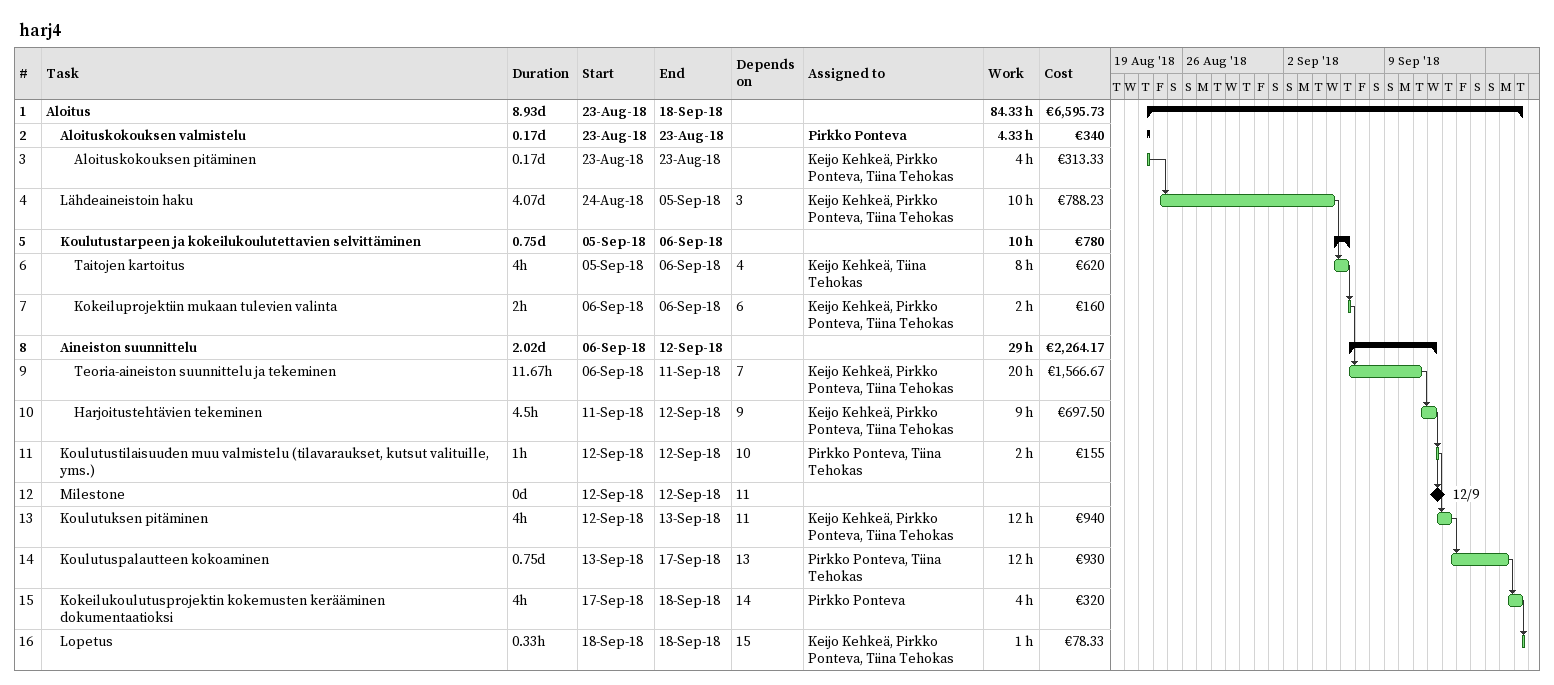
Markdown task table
harj4

| ID | Level | Task | Duration | Start | Finish | Predecessors | Resources | Work (h) | Cost (€) |
|---|---|---|---|---|---|---|---|---|---|
| 1 | 1 | **Aloitus** | 8.93d | 2018-08-23 | 2018-09-18 |  |  | 84.33 | 6595.73 |
| 2 | 2 | **Aloituskokouksen valmistelu** | 0.17d | 2018-08-23 | 2018-08-23 |  | Pirkko Ponteva | 4.33 | 340 |
| 3 | 3 | Aloituskokouksen pitäminen | 0.17d | 2018-08-23 | 2018-08-23 |  | Keijo Kehkeä, Pirkko Ponteva, Tiina Tehokas | 4 | 313.33 |
| 4 | 2 | Lähdeaineistoin haku | 4.07d | 2018-08-24 | 2018-09-05 | 3 | Keijo Kehkeä, Pirkko Ponteva, Tiina Tehokas | 10 | 788.23 |
| 5 | 2 | **Koulutustarpeen ja kokeilukoulutettavien selvittäminen** | 0.75d | 2018-09-05 | 2018-09-06 |  |  | 10 | 780 |
| 6 | 3 | Taitojen kartoitus | 4h | 2018-09-05 | 2018-09-06 | 4 | Keijo Kehkeä, Tiina Tehokas | 8 | 620 |
| 7 | 3 | Kokeiluprojektiin mukaan tulevien valinta | 2h | 2018-09-06 | 2018-09-06 | 6 | Keijo Kehkeä, Pirkko Ponteva, Tiina Tehokas | 2 | 160 |
| 8 | 2 | **Aineiston suunnittelu** | 2.02d | 2018-09-06 | 2018-09-12 |  |  | 29 | 2264.17 |
| 9 | 3 | Teoria-aineiston suunnittelu ja tekeminen | 11.67h | 2018-09-06 | 2018-09-11 | 7 | Keijo Kehkeä, Pirkko Ponteva, Tiina Tehokas | 20 | 1566.67 |
| 10 | 3 | Harjoitustehtävien tekeminen | 4.5h | 2018-09-11 | 2018-09-12 | 9 | Keijo Kehkeä, Pirkko Ponteva, Tiina Tehokas | 9 | 697.50 |
| 11 | 2 | Koulutustilaisuuden muu valmistelu (tilavaraukset, kutsut valituille, yms.) | 1h | 2018-09-12 | 2018-09-12 | 10 | Pirkko Ponteva, Tiina Tehokas | 2 | 155 |
| 12 | 2 | Milestone | 0d | 2018-09-12 | 2018-09-12 | 11 |  |  |  |
| 13 | 2 | Koulutuksen pitäminen | 4h | 2018-09-12 | 2018-09-13 | 11 | Keijo Kehkeä, Pirkko Ponteva, Tiina Tehokas | 12 | 940 |
| 14 | 2 | Koulutuspalautteen kokoaminen | 0.75d | 2018-09-13 | 2018-09-17 | 13 | Pirkko Ponteva, Tiina Tehokas | 12 | 930 |
| 15 | 2 | Kokeilukoulutusprojektin kokemusten kerääminen dokumentaatioksi | 4h | 2018-09-17 | 2018-09-18 | 14 | Pirkko Ponteva | 4 | 320 |
| 16 | 2 | Lopetus | 0.33h | 2018-09-18 | 2018-09-18 | 15 | Keijo Kehkeä, Pirkko Ponteva, Tiina Tehokas | 1 | 78.33 |
